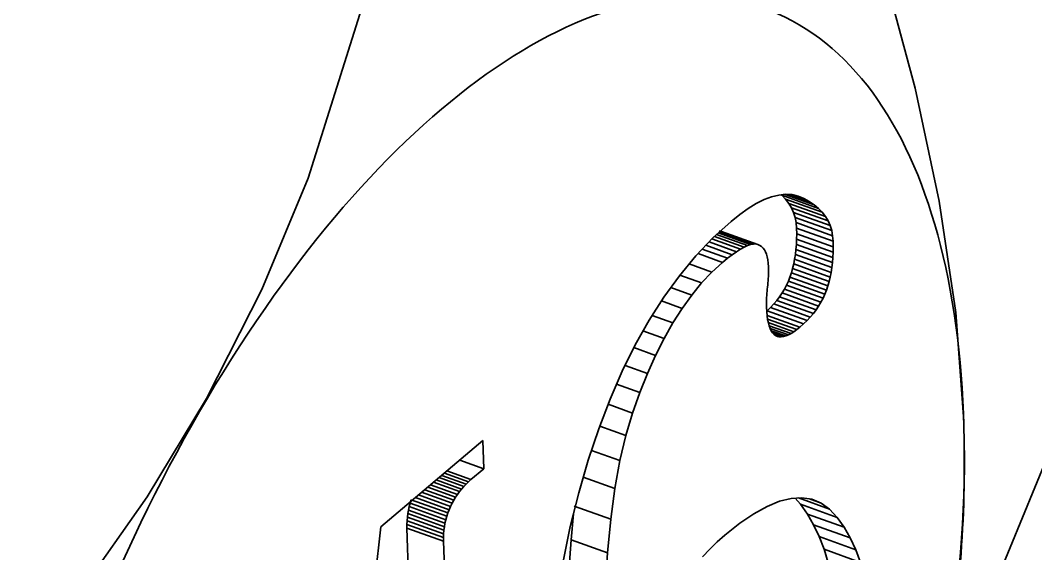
# Model space of a CAD drawing. Header units: millimetres. Extents: x 7914 to 16415, y -883 to 305.
# Drawn here: x 9245.4 to 9251.13, y -308.01 to -305 of the extents above; entities that cross this region are included whole.
import ezdxf

# ---------------------------------------------------------------- set-up
doc = ezdxf.new("R2010")
doc.units = ezdxf.units.MM
doc.layers.add('word_dim', color=253, linetype='Continuous')

# ---------------------------------------------------------------- blocks, each defined once
blk = doc.blocks.new('A$C091E3375')
at = {"color": 7, "lineweight": 35}
blk.add_line((96.1386, -33.3804), (72.9484, -89.8149), dxfattribs=at)
at = {"color": 7, "lineweight": 35, "ltscale": 0.001038}
blk.add_line((91.8484, -38.5607), (91.8887, -38.5506), dxfattribs=at)
at = {"color": 7, "lineweight": 35, "ltscale": 0.000963853}
blk.add_line((91.8887, -38.5506), (91.927, -38.5465), dxfattribs=at)
at = {"color": 7, "lineweight": 35, "ltscale": 0.005486}
for p, q in [((92.1133, -38.6262), (91.9068, -38.5521)), ((92.1344, -38.6481), (91.9279, -38.574)), ((92.1525, -38.6715), (91.946, -38.5974)), ((92.1794, -38.723), (91.9728, -38.6489)), ((92.1938, -38.7805), (91.9872, -38.7064)), ((91.7594, -38.8271), (91.5529, -38.753)), ((92.1963, -38.8116), (91.9898, -38.7374)), ((92.1969, -38.8429), (91.9904, -38.7688)), ((92.1896, -38.9603), (91.9831, -38.8861)), ((92.1802, -39.0139), (91.9737, -38.9398)), ((92.1591, -39.0881), (91.9526, -39.014)), ((92.1499, -39.1114), (91.9434, -39.0373)), ((92.1003, -39.1991), (91.8937, -39.125)), ((92.1147, -39.178), (91.9081, -39.1039)), ((92.1277, -39.1564), (91.9212, -39.0822)), ((92.0492, -39.2594), (91.8427, -39.1853)), ((92.0676, -39.2399), (91.861, -39.1658)), ((92.0296, -39.2784), (91.823, -39.2043)), ((90.0195, -40.3472), (89.8129, -40.2731)), ((90.0077, -40.3854), (89.8012, -40.3113)), ((90.0131, -40.3661), (89.8066, -40.292)), ((90.9401, -40.383), (90.7336, -40.3088)), ((89.9955, -40.4654), (89.789, -40.3913)), ((89.9972, -40.445), (89.7907, -40.3708)), ((89.9998, -40.4249), (89.7933, -40.3508)), ((89.995, -40.5073), (89.7885, -40.4332)), ((92.2929, -40.4885), (92.0863, -40.4144)), ((92.3517, -40.6261), (92.1452, -40.5521))]:
    blk.add_line(p, q, dxfattribs=at)
at = {"color": 7, "lineweight": 35, "ltscale": 0.000760796}
for p, q in [((91.9068, -38.5521), (91.9279, -38.574)), ((92.1133, -38.6262), (92.1344, -38.6481))]:
    blk.add_line(p, q, dxfattribs=at)
at = {"color": 7, "lineweight": 35, "ltscale": 0.00437}
blk.add_line((92.089, -38.6058), (91.9245, -38.5468), dxfattribs=at)
at = {"color": 7, "lineweight": 35, "ltscale": 0.000916671}
blk.add_line((91.927, -38.5465), (91.9637, -38.5483), dxfattribs=at)
at = {"color": 7, "lineweight": 35, "ltscale": 0.002905}
blk.add_line((92.0618, -38.587), (91.9524, -38.5478), dxfattribs=at)
at = {"color": 7, "lineweight": 35, "ltscale": 0.000890747}
blk.add_line((91.9637, -38.5483), (91.9985, -38.556), dxfattribs=at)
at = {"color": 7, "lineweight": 35, "ltscale": 0.001223}
blk.add_line((92.0313, -38.5696), (91.9853, -38.5531), dxfattribs=at)
at = {"color": 7, "lineweight": 35, "ltscale": 0.001339}
blk.add_line((91.7166, -38.6263), (91.7624, -38.5985), dxfattribs=at)
at = {"color": 7, "lineweight": 35, "ltscale": 0.001227}
blk.add_line((91.7624, -38.5985), (91.8063, -38.5766), dxfattribs=at)
at = {"color": 7, "lineweight": 35, "ltscale": 0.001126}
blk.add_line((91.8063, -38.5766), (91.8484, -38.5607), dxfattribs=at)
at = {"color": 7, "lineweight": 35, "ltscale": 0.000738603}
for p, q in [((91.9279, -38.574), (91.946, -38.5974)), ((92.1344, -38.6481), (92.1525, -38.6715))]:
    blk.add_line(p, q, dxfattribs=at)
at = {"color": 7, "lineweight": 35, "ltscale": 0.000726705}
blk.add_line((91.946, -38.5974), (91.9609, -38.6224), dxfattribs=at)
at = {"color": 7, "lineweight": 35, "ltscale": 0.00088865}
blk.add_line((91.9985, -38.556), (92.0313, -38.5696), dxfattribs=at)
at = {"color": 7, "lineweight": 35, "ltscale": 0.000877422}
blk.add_line((92.0313, -38.5696), (92.0618, -38.587), dxfattribs=at)
at = {"color": 7, "lineweight": 35, "ltscale": 0.000827917}
blk.add_line((92.0618, -38.587), (92.089, -38.6058), dxfattribs=at)
at = {"color": 7, "lineweight": 35, "ltscale": 0.000792811}
blk.add_line((92.089, -38.6058), (92.1133, -38.6262), dxfattribs=at)
at = {"color": 7, "lineweight": 35, "ltscale": 0.001583}
for p, q in [((91.6194, -38.6996), (91.6689, -38.66)), ((92.1764, -40.3254), (92.2193, -40.3721))]:
    blk.add_line(p, q, dxfattribs=at)
at = {"color": 7, "lineweight": 35, "ltscale": 0.001461}
for p, q in [((91.6689, -38.66), (91.7166, -38.6263)), ((92.129, -40.2914), (92.1764, -40.3254))]:
    blk.add_line(p, q, dxfattribs=at)
at = {"color": 7, "lineweight": 35, "ltscale": 0.005489}
for p, q in [((92.1675, -38.6965), (91.9609, -38.6224)), ((92.1882, -38.751), (91.9815, -38.6769)), ((91.7717, -38.8298), (91.565, -38.7557)), ((92.1952, -38.9033), (91.9886, -38.8291)), ((92.1966, -38.8735), (91.9899, -38.7994)), ((92.1929, -38.9322), (91.9863, -38.858)), ((92.1855, -38.9875), (91.9788, -38.9134)), ((92.1672, -39.0643), (91.9605, -38.9902)), ((92.1742, -39.0395), (91.9676, -38.9654)), ((92.1396, -39.1341), (91.9329, -39.06)), ((92.0846, -39.2198), (91.878, -39.1456)), ((90.0033, -40.405), (89.7967, -40.3309)), ((92.2193, -40.3721), (92.0126, -40.2979)), ((92.258, -40.4275), (92.0513, -40.3534)), ((89.9949, -40.4862), (89.7883, -40.4121)), ((90.9219, -40.5723), (90.7153, -40.4982)), ((92.3243, -40.5546), (92.1176, -40.4805))]:
    blk.add_line(p, q, dxfattribs=at)
at = {"color": 7, "lineweight": 35, "ltscale": 0.000726632}
blk.add_line((91.9609, -38.6224), (91.9728, -38.6489), dxfattribs=at)
at = {"color": 7, "lineweight": 35, "ltscale": 0.000733129}
blk.add_line((91.9728, -38.6489), (91.9815, -38.6769), dxfattribs=at)
at = {"color": 7, "lineweight": 35, "ltscale": 0.00345}
blk.add_line((91.5174, -38.7925), (91.6194, -38.6996), dxfattribs=at)
at = {"color": 7, "lineweight": 35, "ltscale": 0.000752325}
blk.add_line((91.9815, -38.6769), (91.9872, -38.7064), dxfattribs=at)
at = {"color": 7, "lineweight": 35, "ltscale": 0.000777791}
blk.add_line((91.9872, -38.7064), (91.9898, -38.7374), dxfattribs=at)
at = {"color": 7, "lineweight": 35, "ltscale": 0.000729581}
blk.add_line((92.1525, -38.6715), (92.1675, -38.6965), dxfattribs=at)
at = {"color": 7, "lineweight": 35, "ltscale": 0.000725382}
blk.add_line((92.1675, -38.6965), (92.1794, -38.723), dxfattribs=at)
at = {"color": 7, "lineweight": 35, "ltscale": 0.000734037}
blk.add_line((92.1794, -38.723), (92.1882, -38.751), dxfattribs=at)
at = {"color": 7, "lineweight": 35, "ltscale": 0.004448}
blk.add_line((91.6935, -38.8447), (91.526, -38.7847), dxfattribs=at)
at = {"color": 7, "lineweight": 35, "ltscale": 0.004631}
blk.add_line((91.7126, -38.8361), (91.5383, -38.7735), dxfattribs=at)
at = {"color": 7, "lineweight": 35, "ltscale": 0.004843}
blk.add_line((91.73, -38.8302), (91.5477, -38.7649), dxfattribs=at)
at = {"color": 7, "lineweight": 35, "ltscale": 0.005077}
blk.add_line((91.7457, -38.8273), (91.5545, -38.7587), dxfattribs=at)
at = {"color": 7, "lineweight": 35, "ltscale": 0.000146968}
blk.add_line((91.565, -38.7557), (91.5592, -38.7544), dxfattribs=at)
at = {"color": 7, "lineweight": 35, "ltscale": 0.000785976}
blk.add_line((91.9898, -38.7374), (91.9904, -38.7688), dxfattribs=at)
at = {"color": 7, "lineweight": 35, "ltscale": 0.000763037}
blk.add_line((91.9904, -38.7688), (91.9899, -38.7994), dxfattribs=at)
at = {"color": 7, "lineweight": 35, "ltscale": 0.00075025}
blk.add_line((92.1882, -38.751), (92.1938, -38.7805), dxfattribs=at)
at = {"color": 7, "lineweight": 35, "ltscale": 0.000779312}
blk.add_line((92.1938, -38.7805), (92.1963, -38.8116), dxfattribs=at)
at = {"color": 7, "lineweight": 35, "ltscale": 0.003528}
blk.add_line((91.4201, -38.8947), (91.5174, -38.7925), dxfattribs=at)
at = {"color": 7, "lineweight": 35, "ltscale": 0.003939}
blk.add_line((91.6255, -38.8878), (91.4772, -38.8346), dxfattribs=at)
at = {"color": 7, "lineweight": 35, "ltscale": 0.004098}
blk.add_line((91.6499, -38.8706), (91.4957, -38.8153), dxfattribs=at)
at = {"color": 7, "lineweight": 35, "ltscale": 0.004273}
blk.add_line((91.6725, -38.8562), (91.5116, -38.7985), dxfattribs=at)
at = {"color": 7, "lineweight": 35, "ltscale": 0.000522433}
blk.add_line((91.7126, -38.8361), (91.6935, -38.8447), dxfattribs=at)
at = {"color": 7, "lineweight": 35, "ltscale": 0.00046033}
blk.add_line((91.73, -38.8302), (91.7126, -38.8361), dxfattribs=at)
at = {"color": 7, "lineweight": 35, "ltscale": 0.000397716}
blk.add_line((91.7457, -38.8273), (91.73, -38.8302), dxfattribs=at)
at = {"color": 7, "lineweight": 35, "ltscale": 0.000344862}
blk.add_line((91.7594, -38.8271), (91.7457, -38.8273), dxfattribs=at)
at = {"color": 7, "lineweight": 35, "ltscale": 0.000312474}
blk.add_line((91.7717, -38.8298), (91.7594, -38.8271), dxfattribs=at)
at = {"color": 7, "lineweight": 35, "ltscale": 0.000293509}
blk.add_line((91.7823, -38.8348), (91.7717, -38.8298), dxfattribs=at)
at = {"color": 7, "lineweight": 35, "ltscale": 0.000293762}
blk.add_line((91.7919, -38.8415), (91.7823, -38.8348), dxfattribs=at)
at = {"color": 7, "lineweight": 35, "ltscale": 0.000301078}
blk.add_line((91.8006, -38.8499), (91.7919, -38.8415), dxfattribs=at)
at = {"color": 7, "lineweight": 35, "ltscale": 0.000724066}
for p, q in [((91.9886, -38.8291), (91.9863, -38.858)), ((92.1952, -38.9033), (92.1929, -38.9322))]:
    blk.add_line(p, q, dxfattribs=at)
at = {"color": 7, "lineweight": 35, "ltscale": 0.000745385}
for p, q in [((91.9899, -38.7994), (91.9886, -38.8291)), ((92.1966, -38.8735), (92.1952, -38.9033))]:
    blk.add_line(p, q, dxfattribs=at)
at = {"color": 7, "lineweight": 35, "ltscale": 0.00078445}
blk.add_line((92.1963, -38.8116), (92.1969, -38.8429), dxfattribs=at)
at = {"color": 7, "lineweight": 35, "ltscale": 0.003621}
for p, q in [((91.3276, -39.0062), (91.4201, -38.8947)), ((90.1362, -40.1708), (89.9998, -40.1219))]:
    blk.add_line(p, q, dxfattribs=at)
at = {"color": 7, "lineweight": 35, "ltscale": 0.003677}
blk.add_line((91.5715, -38.9308), (91.433, -38.8812), dxfattribs=at)
at = {"color": 7, "lineweight": 35, "ltscale": 0.0038}
for p, q in [((91.5994, -38.9079), (91.4563, -38.8566)), ((90.0972, -40.2118), (89.9541, -40.1605))]:
    blk.add_line(p, q, dxfattribs=at)
at = {"color": 7, "lineweight": 35, "ltscale": 0.000823727}
blk.add_line((91.6255, -38.8878), (91.5994, -38.9079), dxfattribs=at)
at = {"color": 7, "lineweight": 35, "ltscale": 0.000746783}
blk.add_line((91.6499, -38.8706), (91.6255, -38.8878), dxfattribs=at)
at = {"color": 7, "lineweight": 35, "ltscale": 0.000668824}
blk.add_line((91.6725, -38.8562), (91.6499, -38.8706), dxfattribs=at)
at = {"color": 7, "lineweight": 35, "ltscale": 0.000598909}
blk.add_line((91.6935, -38.8447), (91.6725, -38.8562), dxfattribs=at)
at = {"color": 7, "lineweight": 35, "ltscale": 0.000314346}
blk.add_line((91.808, -38.86), (91.8006, -38.8499), dxfattribs=at)
at = {"color": 7, "lineweight": 35, "ltscale": 0.000337468}
blk.add_line((91.8146, -38.8718), (91.808, -38.86), dxfattribs=at)
at = {"color": 7, "lineweight": 35, "ltscale": 0.000364388}
blk.add_line((91.82, -38.8854), (91.8146, -38.8718), dxfattribs=at)
at = {"color": 7, "lineweight": 35, "ltscale": 0.000396975}
blk.add_line((91.8244, -38.9006), (91.82, -38.8854), dxfattribs=at)
at = {"color": 7, "lineweight": 35, "ltscale": 0.000690381}
blk.add_line((91.9831, -38.8861), (91.9788, -38.9134), dxfattribs=at)
at = {"color": 7, "lineweight": 35, "ltscale": 0.000706375}
blk.add_line((91.9863, -38.858), (91.9831, -38.8861), dxfattribs=at)
at = {"color": 7, "lineweight": 35, "ltscale": 0.00076452}
blk.add_line((92.1969, -38.8429), (92.1966, -38.8735), dxfattribs=at)
at = {"color": 7, "lineweight": 35, "ltscale": 0.003414}
blk.add_line((91.5113, -38.9858), (91.3827, -38.9397), dxfattribs=at)
at = {"color": 7, "lineweight": 35, "ltscale": 0.002038}
blk.add_line((91.5715, -38.9308), (91.5113, -38.9858), dxfattribs=at)
at = {"color": 7, "lineweight": 35, "ltscale": 0.000904191}
blk.add_line((91.5994, -38.9079), (91.5715, -38.9308), dxfattribs=at)
at = {"color": 7, "lineweight": 35, "ltscale": 0.000432123}
blk.add_line((91.8277, -38.9176), (91.8244, -38.9006), dxfattribs=at)
at = {"color": 7, "lineweight": 35, "ltscale": 0.000468991}
blk.add_line((91.83, -38.9362), (91.8277, -38.9176), dxfattribs=at)
at = {"color": 7, "lineweight": 35, "ltscale": 0.000509033}
blk.add_line((91.8312, -38.9565), (91.83, -38.9362), dxfattribs=at)
at = {"color": 7, "lineweight": 35, "ltscale": 0.000267099}
blk.add_line((91.8315, -38.9672), (91.8312, -38.9565), dxfattribs=at)
at = {"color": 7, "lineweight": 35, "ltscale": 0.0006573}
blk.add_line((91.9737, -38.9398), (91.9676, -38.9654), dxfattribs=at)
at = {"color": 7, "lineweight": 35, "ltscale": 0.000673023}
blk.add_line((91.9788, -38.9134), (91.9737, -38.9398), dxfattribs=at)
at = {"color": 7, "lineweight": 35, "ltscale": 0.000706724}
blk.add_line((92.1929, -38.9322), (92.1896, -38.9603), dxfattribs=at)
at = {"color": 7, "lineweight": 35, "ltscale": 0.003735}
blk.add_line((91.2398, -39.1271), (91.3276, -39.0062), dxfattribs=at)
at = {"color": 7, "lineweight": 35, "ltscale": 0.003274}
blk.add_line((91.4532, -39.0475), (91.3299, -39.0033), dxfattribs=at)
at = {"color": 7, "lineweight": 35, "ltscale": 0.002119}
blk.add_line((91.5113, -38.9858), (91.4532, -39.0475), dxfattribs=at)
at = {"color": 7, "lineweight": 35, "ltscale": 0.000287271}
blk.add_line((91.83, -39.0229), (91.8306, -39.0115), dxfattribs=at)
at = {"color": 7, "lineweight": 35, "ltscale": 0.000282551}
for p, q in [((91.8306, -39.0115), (91.8311, -39.0002)), ((91.8201, -39.1402), (91.8206, -39.1289))]:
    blk.add_line(p, q, dxfattribs=at)
at = {"color": 7, "lineweight": 35, "ltscale": 0.000279386}
blk.add_line((91.8311, -39.0002), (91.8315, -38.989), dxfattribs=at)
at = {"color": 7, "lineweight": 35, "ltscale": 0.000271606}
blk.add_line((91.8315, -38.9781), (91.8315, -38.9672), dxfattribs=at)
at = {"color": 7, "lineweight": 35, "ltscale": 0.000273132}
blk.add_line((91.8315, -38.989), (91.8315, -38.9781), dxfattribs=at)
at = {"color": 7, "lineweight": 35, "ltscale": 0.000624793}
blk.add_line((91.9526, -39.014), (91.9434, -39.0373), dxfattribs=at)
at = {"color": 7, "lineweight": 35, "ltscale": 0.000628731}
blk.add_line((91.9605, -38.9902), (91.9526, -39.014), dxfattribs=at)
at = {"color": 7, "lineweight": 35, "ltscale": 0.000644297}
for p, q in [((91.9676, -38.9654), (91.9605, -38.9902)), ((92.1742, -39.0395), (92.1672, -39.0643))]:
    blk.add_line(p, q, dxfattribs=at)
at = {"color": 7, "lineweight": 35, "ltscale": 0.000656598}
blk.add_line((92.1802, -39.0139), (92.1742, -39.0395), dxfattribs=at)
at = {"color": 7, "lineweight": 35, "ltscale": 0.000673611}
blk.add_line((92.1855, -38.9875), (92.1802, -39.0139), dxfattribs=at)
at = {"color": 7, "lineweight": 35, "ltscale": 0.000688406}
blk.add_line((92.1896, -38.9603), (92.1855, -38.9875), dxfattribs=at)
at = {"color": 7, "lineweight": 35, "ltscale": 0.002212}
blk.add_line((91.4532, -39.0475), (91.3971, -39.116), dxfattribs=at)
at = {"color": 7, "lineweight": 35, "ltscale": 0.000303983}
blk.add_line((91.8243, -39.0823), (91.8256, -39.0702), dxfattribs=at)
at = {"color": 7, "lineweight": 35, "ltscale": 0.000302467}
blk.add_line((91.8256, -39.0702), (91.8269, -39.0582), dxfattribs=at)
at = {"color": 7, "lineweight": 35, "ltscale": 0.000299107}
for p, q in [((91.8269, -39.0582), (91.8282, -39.0463)), ((91.823, -39.0942), (91.8243, -39.0823))]:
    blk.add_line(p, q, dxfattribs=at)
at = {"color": 7, "lineweight": 35, "ltscale": 0.000293984}
for p, q in [((91.8282, -39.0463), (91.8291, -39.0345)), ((91.8221, -39.1059), (91.823, -39.0942))]:
    blk.add_line(p, q, dxfattribs=at)
at = {"color": 7, "lineweight": 35, "ltscale": 0.000290703}
for p, q in [((91.8291, -39.0345), (91.83, -39.0229)), ((91.8212, -39.1175), (91.8221, -39.1059))]:
    blk.add_line(p, q, dxfattribs=at)
at = {"color": 7, "lineweight": 35, "ltscale": 0.000627951}
blk.add_line((91.9329, -39.06), (91.9212, -39.0822), dxfattribs=at)
at = {"color": 7, "lineweight": 35, "ltscale": 0.000625365}
blk.add_line((91.9434, -39.0373), (91.9329, -39.06), dxfattribs=at)
at = {"color": 7, "lineweight": 35, "ltscale": 0.0006297}
blk.add_line((92.1672, -39.0643), (92.1591, -39.0881), dxfattribs=at)
at = {"color": 7, "lineweight": 35, "ltscale": 0.003862}
blk.add_line((91.1567, -39.2573), (91.2398, -39.1271), dxfattribs=at)
at = {"color": 7, "lineweight": 35, "ltscale": 0.003148}
blk.add_line((91.3971, -39.116), (91.2786, -39.0735), dxfattribs=at)
at = {"color": 7, "lineweight": 35, "ltscale": 0.002313}
blk.add_line((91.3971, -39.116), (91.3432, -39.1911), dxfattribs=at)
at = {"color": 7, "lineweight": 35, "ltscale": 0.000285747}
blk.add_line((91.8206, -39.1289), (91.8212, -39.1175), dxfattribs=at)
at = {"color": 7, "lineweight": 35, "ltscale": 0.000648827}
blk.add_line((91.8937, -39.125), (91.878, -39.1456), dxfattribs=at)
at = {"color": 7, "lineweight": 35, "ltscale": 0.000639072}
for p, q in [((91.9081, -39.1039), (91.8937, -39.125)), ((92.1147, -39.178), (92.1003, -39.1991))]:
    blk.add_line(p, q, dxfattribs=at)
at = {"color": 7, "lineweight": 35, "ltscale": 0.000632497}
for p, q in [((91.9212, -39.0822), (91.9081, -39.1039)), ((92.1277, -39.1564), (92.1147, -39.178))]:
    blk.add_line(p, q, dxfattribs=at)
at = {"color": 7, "lineweight": 35, "ltscale": 0.00062409}
blk.add_line((92.1499, -39.1114), (92.1396, -39.1341), dxfattribs=at)
at = {"color": 7, "lineweight": 35, "ltscale": 0.000626213}
blk.add_line((92.1591, -39.0881), (92.1499, -39.1114), dxfattribs=at)
at = {"color": 7, "lineweight": 35, "ltscale": 0.003119}
blk.add_line((91.3432, -39.1911), (91.2258, -39.149), dxfattribs=at)
at = {"color": 7, "lineweight": 35, "ltscale": 0.000274675}
blk.add_line((91.8197, -39.1623), (91.8199, -39.1514), dxfattribs=at)
at = {"color": 7, "lineweight": 35, "ltscale": 0.000271624}
blk.add_line((91.8199, -39.1732), (91.8197, -39.1623), dxfattribs=at)
at = {"color": 7, "lineweight": 35, "ltscale": 0.000279303}
blk.add_line((91.8199, -39.1514), (91.8201, -39.1402), dxfattribs=at)
at = {"color": 7, "lineweight": 35, "ltscale": 0.000265573}
blk.add_line((91.8201, -39.1838), (91.8199, -39.1732), dxfattribs=at)
at = {"color": 7, "lineweight": 35, "ltscale": 0.000638547}
blk.add_line((91.8213, -39.2093), (91.8201, -39.1838), dxfattribs=at)
at = {"color": 7, "lineweight": 35, "ltscale": 0.000684145}
for p, q in [((91.8427, -39.1853), (91.823, -39.2043)), ((92.0492, -39.2594), (92.0296, -39.2784))]:
    blk.add_line(p, q, dxfattribs=at)
at = {"color": 7, "lineweight": 35, "ltscale": 0.000669303}
for p, q in [((91.861, -39.1658), (91.8427, -39.1853)), ((92.0676, -39.2399), (92.0492, -39.2594))]:
    blk.add_line(p, q, dxfattribs=at)
at = {"color": 7, "lineweight": 35, "ltscale": 0.000658402}
blk.add_line((91.878, -39.1456), (91.861, -39.1658), dxfattribs=at)
at = {"color": 7, "lineweight": 35, "ltscale": 0.00062938}
blk.add_line((92.1396, -39.1341), (92.1277, -39.1564), dxfattribs=at)
at = {"color": 7, "lineweight": 35, "ltscale": 0.003125}
blk.add_line((91.2913, -39.2729), (91.1736, -39.2308), dxfattribs=at)
at = {"color": 7, "lineweight": 35, "ltscale": 0.002421}
blk.add_line((91.3432, -39.1911), (91.2913, -39.2729), dxfattribs=at)
at = {"color": 7, "lineweight": 35, "ltscale": 0.000586988}
blk.add_line((91.8235, -39.2327), (91.8213, -39.2093), dxfattribs=at)
at = {"color": 7, "lineweight": 35, "ltscale": 0.004925}
blk.add_line((92.0087, -39.297), (91.8233, -39.2305), dxfattribs=at)
at = {"color": 7, "lineweight": 35, "ltscale": 0.000537545}
blk.add_line((91.8265, -39.254), (91.8235, -39.2327), dxfattribs=at)
at = {"color": 7, "lineweight": 35, "ltscale": 0.00065921}
blk.add_line((92.0846, -39.2198), (92.0676, -39.2399), dxfattribs=at)
at = {"color": 7, "lineweight": 35, "ltscale": 0.00064698}
blk.add_line((92.1003, -39.1991), (92.0846, -39.2198), dxfattribs=at)
at = {"color": 7, "lineweight": 35, "ltscale": 0.004002}
blk.add_line((91.0783, -39.3968), (91.1567, -39.2573), dxfattribs=at)
at = {"color": 7, "lineweight": 35, "ltscale": 0.002542}
blk.add_line((91.2913, -39.2729), (91.2414, -39.3615), dxfattribs=at)
at = {"color": 7, "lineweight": 35, "ltscale": 0.00438}
for p, q in [((91.9911, -39.3111), (91.8262, -39.2519)), ((90.9634, -40.2093), (90.9401, -40.383))]:
    blk.add_line(p, q, dxfattribs=at)
at = {"color": 7, "lineweight": 35, "ltscale": 0.000488977}
blk.add_line((91.8304, -39.2732), (91.8265, -39.254), dxfattribs=at)
at = {"color": 7, "lineweight": 35, "ltscale": 0.003836}
blk.add_line((91.9744, -39.3232), (91.83, -39.2713), dxfattribs=at)
at = {"color": 7, "lineweight": 35, "ltscale": 0.000444984}
blk.add_line((91.8351, -39.2903), (91.8304, -39.2732), dxfattribs=at)
at = {"color": 7, "lineweight": 35, "ltscale": 0.003291}
blk.add_line((91.9585, -39.3331), (91.8346, -39.2887), dxfattribs=at)
at = {"color": 7, "lineweight": 35, "ltscale": 0.000399699}
blk.add_line((91.8406, -39.3053), (91.8351, -39.2903), dxfattribs=at)
at = {"color": 7, "lineweight": 35, "ltscale": 0.000563347}
blk.add_line((92.0087, -39.297), (91.9911, -39.3111), dxfattribs=at)
at = {"color": 7, "lineweight": 35, "ltscale": 0.000698213}
blk.add_line((92.0296, -39.2784), (92.0087, -39.297), dxfattribs=at)
at = {"color": 7, "lineweight": 35, "ltscale": 0.003168}
blk.add_line((91.2414, -39.3615), (91.1221, -39.3187), dxfattribs=at)
at = {"color": 7, "lineweight": 35, "ltscale": 0.002746}
blk.add_line((91.9435, -39.3411), (91.8401, -39.3039), dxfattribs=at)
at = {"color": 7, "lineweight": 35, "ltscale": 0.000363034}
blk.add_line((91.8471, -39.3183), (91.8406, -39.3053), dxfattribs=at)
at = {"color": 7, "lineweight": 35, "ltscale": 0.002202}
blk.add_line((91.9294, -39.3469), (91.8465, -39.3171), dxfattribs=at)
at = {"color": 7, "lineweight": 35, "ltscale": 0.000327563}
blk.add_line((91.8544, -39.3292), (91.8471, -39.3183), dxfattribs=at)
at = {"color": 7, "lineweight": 35, "ltscale": 0.001657}
blk.add_line((91.9161, -39.3506), (91.8537, -39.3282), dxfattribs=at)
at = {"color": 7, "lineweight": 35, "ltscale": 0.000298074}
blk.add_line((91.8625, -39.338), (91.8544, -39.3292), dxfattribs=at)
at = {"color": 7, "lineweight": 35, "ltscale": 0.001112}
blk.add_line((91.9037, -39.3523), (91.8619, -39.3373), dxfattribs=at)
at = {"color": 7, "lineweight": 35, "ltscale": 0.000280467}
blk.add_line((91.8715, -39.3447), (91.8625, -39.338), dxfattribs=at)
at = {"color": 7, "lineweight": 35, "ltscale": 0.000563708}
blk.add_line((91.8921, -39.3518), (91.8709, -39.3442), dxfattribs=at)
at = {"color": 7, "lineweight": 35, "ltscale": 0.000273043}
blk.add_line((91.8814, -39.3493), (91.8715, -39.3447), dxfattribs=at)
at = {"color": 7, "lineweight": 35, "ltscale": 0.000275745}
blk.add_line((91.8921, -39.3518), (91.8814, -39.3493), dxfattribs=at)
at = {"color": 7, "lineweight": 35, "ltscale": 0.000290174}
blk.add_line((91.9037, -39.3523), (91.8921, -39.3518), dxfattribs=at)
at = {"color": 7, "lineweight": 35, "ltscale": 0.000310969}
blk.add_line((91.9161, -39.3506), (91.9037, -39.3523), dxfattribs=at)
at = {"color": 7, "lineweight": 35, "ltscale": 0.000345419}
blk.add_line((91.9294, -39.3469), (91.9161, -39.3506), dxfattribs=at)
at = {"color": 7, "lineweight": 35, "ltscale": 0.000383114}
blk.add_line((91.9435, -39.3411), (91.9294, -39.3469), dxfattribs=at)
at = {"color": 7, "lineweight": 35, "ltscale": 0.000424556}
blk.add_line((91.9585, -39.3331), (91.9435, -39.3411), dxfattribs=at)
at = {"color": 7, "lineweight": 35, "ltscale": 0.000468246}
blk.add_line((91.9744, -39.3232), (91.9585, -39.3331), dxfattribs=at)
at = {"color": 7, "lineweight": 35, "ltscale": 0.000515828}
blk.add_line((91.9911, -39.3111), (91.9744, -39.3232), dxfattribs=at)
at = {"color": 7, "lineweight": 35, "ltscale": 0.00415}
blk.add_line((91.0048, -39.5457), (91.0783, -39.3968), dxfattribs=at)
at = {"color": 7, "lineweight": 35, "ltscale": 0.003268}
blk.add_line((91.1936, -39.4567), (91.0706, -39.4126), dxfattribs=at)
at = {"color": 7, "lineweight": 35, "ltscale": 0.002663}
blk.add_line((91.2414, -39.3615), (91.1936, -39.4567), dxfattribs=at)
at = {"color": 7, "lineweight": 35, "ltscale": 0.002793}
blk.add_line((91.1936, -39.4567), (91.1479, -39.5586), dxfattribs=at)
at = {"color": 7, "lineweight": 35, "ltscale": 0.003372}
blk.add_line((91.1479, -39.5586), (91.0209, -39.5131), dxfattribs=at)
at = {"color": 7, "lineweight": 35, "ltscale": 0.004315}
blk.add_line((90.936, -39.704), (91.0048, -39.5457), dxfattribs=at)
at = {"color": 7, "lineweight": 35, "ltscale": 0.002926}
blk.add_line((91.1479, -39.5586), (91.1043, -39.6673), dxfattribs=at)
at = {"color": 7, "lineweight": 35, "ltscale": 0.003502}
blk.add_line((91.1043, -39.6673), (90.9725, -39.62), dxfattribs=at)
at = {"color": 7, "lineweight": 35, "ltscale": 0.003063}
blk.add_line((91.1043, -39.6673), (91.0628, -39.7826), dxfattribs=at)
at = {"color": 7, "lineweight": 35, "ltscale": 0.004487}
blk.add_line((90.8717, -39.8716), (90.936, -39.704), dxfattribs=at)
at = {"color": 7, "lineweight": 35, "ltscale": 0.003667}
blk.add_line((91.0628, -39.7826), (90.9247, -39.7331), dxfattribs=at)
at = {"color": 7, "lineweight": 35, "ltscale": 0.003305}
blk.add_line((91.0628, -39.7826), (91.0247, -39.9092), dxfattribs=at)
at = {"color": 7, "lineweight": 35, "ltscale": 0.004666}
blk.add_line((90.8124, -40.0485), (90.8717, -39.8716), dxfattribs=at)
at = {"color": 7, "lineweight": 35, "ltscale": 0.003907}
for p, q in [((91.0247, -39.9092), (90.8776, -39.8564)), ((90.0854, -40.2267), (89.9383, -40.1739))]:
    blk.add_line(p, q, dxfattribs=at)
at = {"color": 7, "lineweight": 35, "ltscale": 0.003651}
blk.add_line((91.0247, -39.9092), (90.9915, -40.0514), dxfattribs=at)
at = {"color": 7, "lineweight": 35, "ltscale": 0.01885}
blk.add_line((89.641, -40.425), (90.2171, -39.9385), dxfattribs=at)
at = {"color": 7, "lineweight": 35, "ltscale": 0.003979}
blk.add_line((90.2171, -39.9385), (90.2222, -40.0975), dxfattribs=at)
at = {"color": 7, "lineweight": 35, "ltscale": 0.004267}
blk.add_line((90.9915, -40.0514), (90.8309, -39.9937), dxfattribs=at)
at = {"color": 7, "lineweight": 35, "ltscale": 0.003605}
for p, q in [((90.2222, -40.0975), (90.0865, -40.0488)), ((90.1502, -40.1583), (90.0144, -40.1096))]:
    blk.add_line(p, q, dxfattribs=at)
at = {"color": 7, "lineweight": 35, "ltscale": 0.002356}
blk.add_line((90.2222, -40.0975), (90.1502, -40.1583), dxfattribs=at)
at = {"color": 7, "lineweight": 35, "ltscale": 0.004809}
blk.add_line((90.7587, -40.2332), (90.8124, -40.0485), dxfattribs=at)
at = {"color": 7, "lineweight": 35, "ltscale": 0.004011}
blk.add_line((90.9915, -40.0514), (90.9634, -40.2093), dxfattribs=at)
at = {"color": 7, "lineweight": 35, "ltscale": 0.003715}
blk.add_line((90.1095, -40.1976), (89.9696, -40.1474), dxfattribs=at)
at = {"color": 7, "lineweight": 35, "ltscale": 0.003657}
blk.add_line((90.1226, -40.1839), (89.9849, -40.1345), dxfattribs=at)
at = {"color": 7, "lineweight": 35, "ltscale": 0.000470122}
blk.add_line((90.1502, -40.1583), (90.1362, -40.1708), dxfattribs=at)
at = {"color": 7, "lineweight": 35, "ltscale": 0.004757}
blk.add_line((90.9634, -40.2093), (90.7843, -40.1451), dxfattribs=at)
at = {"color": 7, "lineweight": 35, "ltscale": 0.004377}
blk.add_line((90.0534, -40.275), (89.8886, -40.2159), dxfattribs=at)
at = {"color": 7, "lineweight": 35, "ltscale": 0.004199}
blk.add_line((90.0635, -40.2583), (89.9054, -40.2016), dxfattribs=at)
at = {"color": 7, "lineweight": 35, "ltscale": 0.00404}
blk.add_line((90.0741, -40.2422), (89.922, -40.1876), dxfattribs=at)
at = {"color": 7, "lineweight": 35, "ltscale": 0.000475653}
blk.add_line((90.0972, -40.2118), (90.0854, -40.2267), dxfattribs=at)
at = {"color": 7, "lineweight": 35, "ltscale": 0.000471692}
blk.add_line((90.1095, -40.1976), (90.0972, -40.2118), dxfattribs=at)
at = {"color": 7, "lineweight": 35, "ltscale": 0.000472707}
blk.add_line((90.1226, -40.1839), (90.1095, -40.1976), dxfattribs=at)
at = {"color": 7, "lineweight": 35, "ltscale": 0.000470505}
blk.add_line((90.1362, -40.1708), (90.1226, -40.1839), dxfattribs=at)
at = {"color": 7, "lineweight": 35, "ltscale": 0.000498932}
for p, q in [((89.8129, -40.2731), (89.8066, -40.292)), ((90.0195, -40.3472), (90.0131, -40.3661))]:
    blk.add_line(p, q, dxfattribs=at)
at = {"color": 7, "lineweight": 35, "ltscale": 0.005064}
blk.add_line((90.0268, -40.3285), (89.8361, -40.2602), dxfattribs=at)
at = {"color": 7, "lineweight": 35, "ltscale": 0.004811}
blk.add_line((90.035, -40.3102), (89.8538, -40.2452), dxfattribs=at)
at = {"color": 7, "lineweight": 35, "ltscale": 0.004581}
blk.add_line((90.0439, -40.2923), (89.8714, -40.2304), dxfattribs=at)
at = {"color": 7, "lineweight": 35, "ltscale": 0.000493086}
blk.add_line((90.0534, -40.275), (90.0439, -40.2923), dxfattribs=at)
at = {"color": 7, "lineweight": 35, "ltscale": 0.000488834}
blk.add_line((90.0635, -40.2583), (90.0534, -40.275), dxfattribs=at)
at = {"color": 7, "lineweight": 35, "ltscale": 0.000482458}
blk.add_line((90.0741, -40.2422), (90.0635, -40.2583), dxfattribs=at)
at = {"color": 7, "lineweight": 35, "ltscale": 0.000477347}
blk.add_line((90.0854, -40.2267), (90.0741, -40.2422), dxfattribs=at)
at = {"color": 7, "lineweight": 35, "ltscale": 0.004917}
blk.add_line((90.7115, -40.4241), (90.7587, -40.2332), dxfattribs=at)
at = {"color": 7, "lineweight": 35, "ltscale": 0.001695}
blk.add_line((91.8934, -40.2812), (91.9592, -40.2648), dxfattribs=at)
at = {"color": 7, "lineweight": 35, "ltscale": 0.001532}
blk.add_line((91.9592, -40.2648), (92.0203, -40.2611), dxfattribs=at)
at = {"color": 7, "lineweight": 35, "ltscale": 0.001168}
blk.add_line((91.981, -40.2635), (92.0126, -40.2979), dxfattribs=at)
at = {"color": 7, "lineweight": 35, "ltscale": 0.004675}
blk.add_line((92.1764, -40.3254), (92.0004, -40.2623), dxfattribs=at)
at = {"color": 7, "lineweight": 35, "ltscale": 0.001433}
blk.add_line((92.0203, -40.2611), (92.0769, -40.2699), dxfattribs=at)
at = {"color": 7, "lineweight": 35, "ltscale": 0.001744}
blk.add_line((92.129, -40.2914), (92.0633, -40.2678), dxfattribs=at)
at = {"color": 7, "lineweight": 35, "ltscale": 0.001406}
blk.add_line((92.0769, -40.2699), (92.129, -40.2914), dxfattribs=at)
at = {"color": 7, "lineweight": 35, "ltscale": 0.000504722}
blk.add_line((89.7967, -40.3309), (89.7933, -40.3508), dxfattribs=at)
at = {"color": 7, "lineweight": 35, "ltscale": 0.000502654}
blk.add_line((89.8012, -40.3113), (89.7967, -40.3309), dxfattribs=at)
at = {"color": 7, "lineweight": 35, "ltscale": 0.000499056}
blk.add_line((89.8066, -40.292), (89.8012, -40.3113), dxfattribs=at)
at = {"color": 7, "lineweight": 35, "ltscale": 0.000501539}
blk.add_line((90.0268, -40.3285), (90.0195, -40.3472), dxfattribs=at)
at = {"color": 7, "lineweight": 35, "ltscale": 0.000502746}
blk.add_line((90.035, -40.3102), (90.0268, -40.3285), dxfattribs=at)
at = {"color": 7, "lineweight": 35, "ltscale": 0.000499513}
blk.add_line((90.0439, -40.2923), (90.035, -40.3102), dxfattribs=at)
at = {"color": 7, "lineweight": 35, "ltscale": 0.002142}
blk.add_line((91.7481, -40.3516), (91.823, -40.3101), dxfattribs=at)
at = {"color": 7, "lineweight": 35, "ltscale": 0.001901}
blk.add_line((91.823, -40.3101), (91.8934, -40.2812), dxfattribs=at)
at = {"color": 7, "lineweight": 35, "ltscale": 0.001692}
blk.add_line((92.0126, -40.2979), (92.0513, -40.3534), dxfattribs=at)
at = {"color": 7, "lineweight": 35, "ltscale": 0.000519122}
blk.add_line((89.789, -40.3913), (89.7883, -40.4121), dxfattribs=at)
at = {"color": 7, "lineweight": 35, "ltscale": 0.000514472}
blk.add_line((89.7907, -40.3708), (89.789, -40.3913), dxfattribs=at)
at = {"color": 7, "lineweight": 35, "ltscale": 0.000506088}
blk.add_line((89.7933, -40.3508), (89.7907, -40.3708), dxfattribs=at)
at = {"color": 7, "lineweight": 35, "ltscale": 0.000500488}
blk.add_line((90.0077, -40.3854), (90.0033, -40.405), dxfattribs=at)
at = {"color": 7, "lineweight": 35, "ltscale": 0.000500525}
blk.add_line((90.0131, -40.3661), (90.0077, -40.3854), dxfattribs=at)
at = {"color": 7, "lineweight": 35, "ltscale": 0.00369}
blk.add_line((90.7295, -40.3512), (90.7153, -40.4982), dxfattribs=at)
at = {"color": 7, "lineweight": 35, "ltscale": 0.004754}
blk.add_line((90.9401, -40.383), (90.9219, -40.5723), dxfattribs=at)
at = {"color": 7, "lineweight": 35, "ltscale": 0.002402}
blk.add_line((91.6686, -40.4056), (91.7481, -40.3516), dxfattribs=at)
at = {"color": 7, "lineweight": 35, "ltscale": 0.001757}
blk.add_line((92.0513, -40.3534), (92.0863, -40.4144), dxfattribs=at)
at = {"color": 7, "lineweight": 35, "ltscale": 0.001691}
blk.add_line((92.2193, -40.3721), (92.258, -40.4275), dxfattribs=at)
at = {"color": 7, "lineweight": 35, "ltscale": 0.101203}
blk.add_line((89.1982, -44.4488), (89.641, -40.425), dxfattribs=at)
at = {"color": 7, "lineweight": 35, "ltscale": 0.000526464}
blk.add_line((89.7883, -40.4121), (89.7885, -40.4332), dxfattribs=at)
at = {"color": 7, "lineweight": 35, "ltscale": 0.094828}
blk.add_line((89.7885, -40.4332), (89.9114, -44.2243), dxfattribs=at)
at = {"color": 7, "lineweight": 35, "ltscale": 0.000512952}
blk.add_line((89.9972, -40.445), (89.9955, -40.4654), dxfattribs=at)
at = {"color": 7, "lineweight": 35, "ltscale": 0.000507602}
blk.add_line((89.9998, -40.4249), (89.9972, -40.445), dxfattribs=at)
at = {"color": 7, "lineweight": 35, "ltscale": 0.000505248}
blk.add_line((90.0033, -40.405), (89.9998, -40.4249), dxfattribs=at)
at = {"color": 7, "lineweight": 35, "ltscale": 0.005034}
blk.add_line((90.6707, -40.6213), (90.7115, -40.4241), dxfattribs=at)
at = {"color": 7, "lineweight": 35, "ltscale": 0.002686}
blk.add_line((91.5844, -40.4723), (91.6686, -40.4056), dxfattribs=at)
at = {"color": 7, "lineweight": 35, "ltscale": 0.001829}
blk.add_line((92.0863, -40.4144), (92.1176, -40.4805), dxfattribs=at)
at = {"color": 7, "lineweight": 35, "ltscale": 0.001755}
blk.add_line((92.258, -40.4275), (92.2929, -40.4885), dxfattribs=at)
at = {"color": 7, "lineweight": 35, "ltscale": 0.000519023}
blk.add_line((89.9955, -40.4654), (89.9949, -40.4862), dxfattribs=at)
at = {"color": 7, "lineweight": 35, "ltscale": 0.000526437}
blk.add_line((89.9949, -40.4862), (89.995, -40.5073), dxfattribs=at)
at = {"color": 7, "lineweight": 35, "ltscale": 0.005136}
blk.add_line((90.7153, -40.4982), (90.7019, -40.7032), dxfattribs=at)
at = {"color": 7, "lineweight": 35, "ltscale": 0.001432}
blk.add_line((91.5415, -40.5104), (91.5844, -40.4723), dxfattribs=at)
at = {"color": 7, "lineweight": 35, "ltscale": 0.001917}
blk.add_line((92.1176, -40.4805), (92.1452, -40.5521), dxfattribs=at)
at = {"color": 7, "lineweight": 35, "ltscale": 0.001831}
blk.add_line((92.2929, -40.4885), (92.3243, -40.5546), dxfattribs=at)
at = {"color": 7, "lineweight": 35, "ltscale": 0.09483}
blk.add_line((89.995, -40.5073), (90.118, -44.2984), dxfattribs=at)
at = {"color": 7, "lineweight": 35, "ltscale": 0.001511}
blk.add_line((91.4578, -40.5953), (91.4993, -40.5513), dxfattribs=at)
at = {"color": 7, "lineweight": 35, "ltscale": 0.001471}
blk.add_line((91.4993, -40.5513), (91.5415, -40.5104), dxfattribs=at)
at = {"color": 7, "lineweight": 35, "ltscale": 0.002011}
blk.add_line((92.1452, -40.5521), (92.169, -40.6289), dxfattribs=at)
at = {"color": 7, "lineweight": 35, "ltscale": 0.001916}
blk.add_line((92.3243, -40.5546), (92.3517, -40.6261), dxfattribs=at)
at = {"color": 7, "lineweight": 35, "ltscale": 0.005138}
blk.add_line((90.9219, -40.5723), (90.9086, -40.7773), dxfattribs=at)
at = {"color": 7, "lineweight": 35}
for points in [[(86.8617, -42.0528), (87.4244, -41.4369), (87.9422, -40.795), (88.3196, -40.2565), (88.6558, -39.7003), (88.9682, -39.0848), (89.2306, -38.4557), (89.5968, -37.287)], [(92.4871, -37.3019), (92.6595, -37.9465), (92.7959, -38.5849), (92.8894, -39.2135), (92.9345, -39.8287)]]:
    blk.add_lwpolyline(points, dxfattribs=at)
blk.add_arc((85.975, -40.0597), 6.9633, 349.60282, 1.90183, dxfattribs=at)
for centre, major_axis, start_param, end_param in [((86.8165, -41.0182), (-1.9925, -5.5533), 3.141605, 6.283197), ((90.1217, -42.2041), (1.6886, 4.7062), 5.046381, 8.54479)]:
    blk.add_ellipse(centre, major_axis=major_axis, ratio=0.478815, start_param=start_param, end_param=end_param, dxfattribs=at)

msp = doc.modelspace()

# ---------------------------------------------------------------- block references
at = {"layer": 'word_dim', "linetype": 'Continuous', "ltscale": 2}
msp.add_blockref('A$C091E3375', (9157.7924, -267.4349), dxfattribs=at)

doc.saveas('drawing.dxf')
